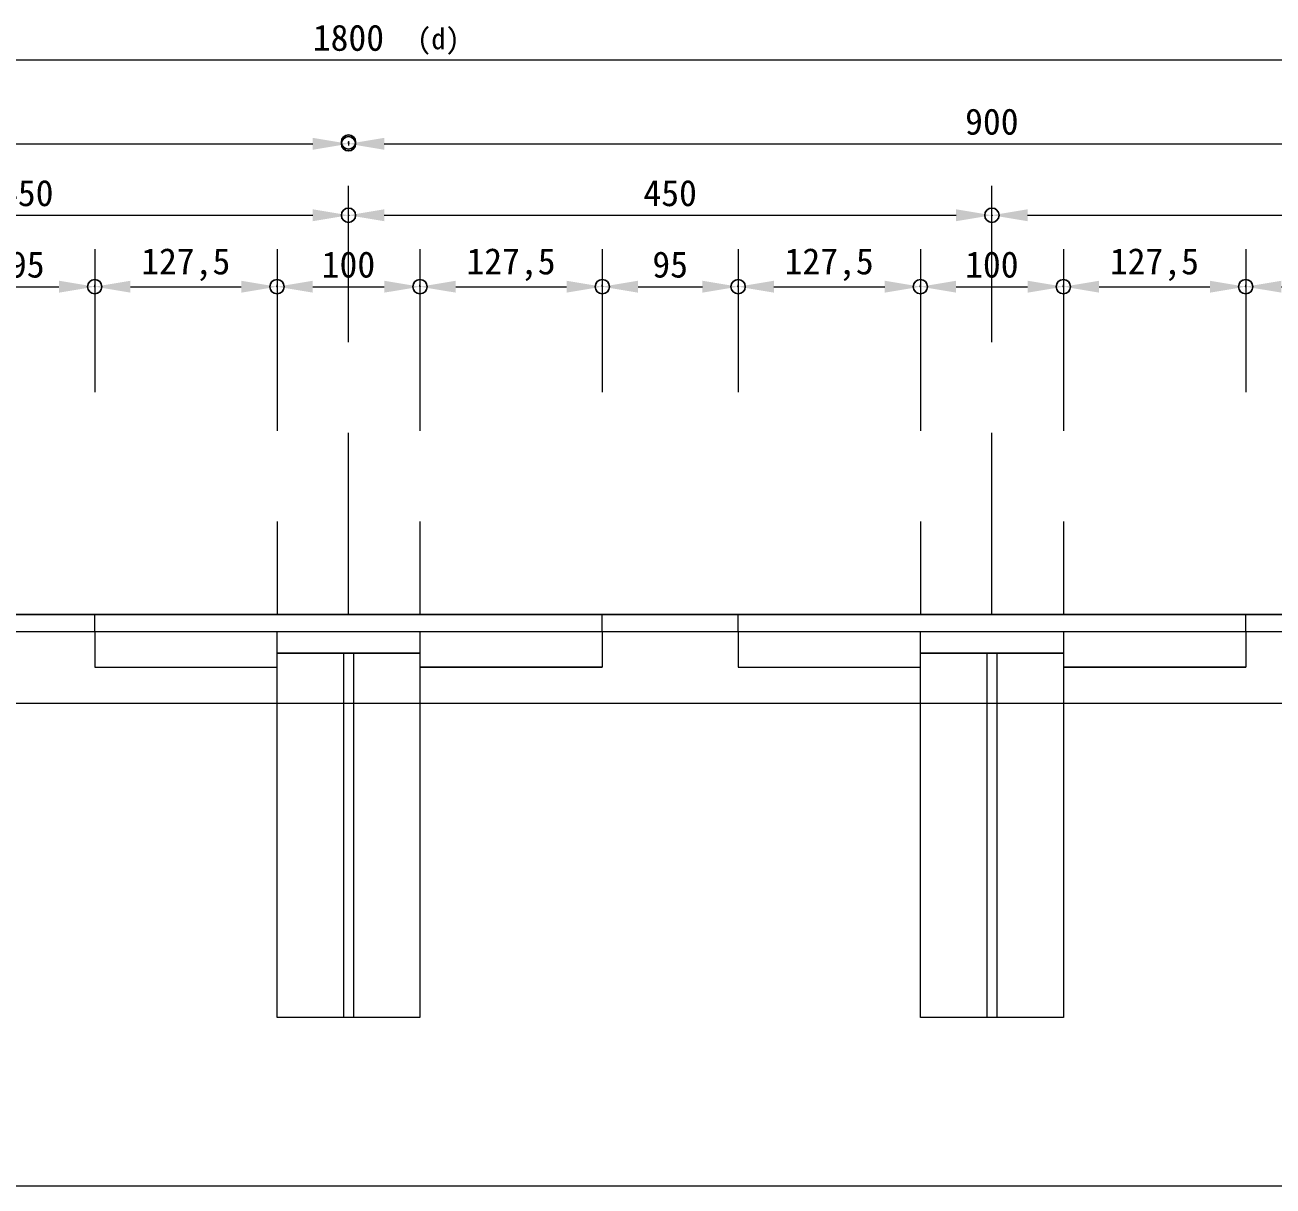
# Model space of a CAD drawing. Units: millimetres, scale not verified. Extents: x -2036 to 1700, y -915 to 1201.
# Drawn here: x 276 to 1149, y 375 to 1188 of the extents above; entities that cross this region are included whole.
import ezdxf
from ezdxf.enums import TextEntityAlignment as Align

# ---------------------------------------------------------------- set-up
doc = ezdxf.new("R2010")
doc.units = ezdxf.units.MM
doc.header["$LTSCALE"] = 20
doc.header["$PDMODE"] = 32
doc.header["$PDSIZE"] = 10
doc.linetypes.add('USER2', pattern=[9.525, 6.35, -3.175])
for name, color, linetype, lineweight in [('0-0_0', 7, 'Continuous', 18), ('0-9_蟇_豕慕___', 7, 'USER2', 18), ('1-1__0-2_螟門__邱__', 7, 'Continuous', 18), ('1-5__0-8_譁�蘋_____', 7, 'Continuous', 18), ('1-B__1-b__1-b__1-b__1-b__1-b__1-b__1-b__1-b__1-b__1-b__1-b__1-b__1-b__1-0__0-2_螟門__邱___50__0_0___71_______0___42__1_0____3__txt____4__bigfont_shx____0__ENDTAB____0__EOF__', 7, 'Continuous', 18)]:
    doc.layers.add(name, color=color, linetype=linetype, lineweight=lineweight)
doc.layers.add('1-C__1-c__1-c__1-c__1-c__1-c__1-c__1-c__1-c__1-c__1-c__1-c__1-c__1-c__1-2__0-5_Defpoints', color=7, linetype='Continuous')
doc.layers.add('1-D__1-d__1-d__1-d__1-d__1-d__1-d__1-d__1-d__1-d__1-d__1-d__1-d__1-d__1-4__0-2_螟門__邱__5', color=7, linetype='Continuous')
doc.styles.add('ＭＳ ゴシック', font='')
doc.styles.get('ＭＳ ゴシック').set_extended_font_data('MS Gothic')

# ---------------------------------------------------------------- blocks, each defined once
blk = doc.blocks.new('_D1')
at = {"layer": '1-1__0-2_螟門__邱__'}
blk.add_line((6018.34, 7301.05), (10393.34, 7301.05), dxfattribs=at)
at = {"layer": '1-B__1-b__1-b__1-b__1-b__1-b__1-b__1-b__1-b__1-b__1-b__1-b__1-b__1-b__1-0__0-2_螟門__邱___50__0_0___71_______0___42__1_0____3__txt____4__bigfont_shx____0__ENDTAB____0__EOF__', "style": 'ＭＳ ゴシック'}
blk.add_text('1800', height=45.82, dxfattribs=at).set_placement((8143.34, 7303.27), align=Align.BOTTOM_LEFT)
blk = doc.blocks.new('_D31')
at = {"layer": '1-1__0-2_螟門__邱__'}
for p, q in [((5955.84, 7155.94), (5955.84, 7157.5)), ((6018.34, 7154.37), (8143.34, 7154.37)), ((8205.84, 7155.94), (8205.84, 7157.5))]:
    blk.add_line(p, q, dxfattribs=at)
for points in [[(6018.34, 7164.79), (6018.34, 7143.96), (5955.84, 7154.37)], [(8143.34, 7164.79), (8143.34, 7143.96), (8205.84, 7154.37)]]:
    blk.add_solid(points, dxfattribs=at)
at = {"layer": '1-C__1-c__1-c__1-c__1-c__1-c__1-c__1-c__1-c__1-c__1-c__1-c__1-c__1-c__1-2__0-5_Defpoints'}
for p in [(5955.84, 7154.37), (8205.84, 7154.37)]:
    blk.add_point(p, dxfattribs=at)
at = {"layer": '1-1__0-2_螟門__邱__', "style": 'ＭＳ ゴシック'}
blk.add_text('900', height=45.82, dxfattribs=at).set_placement((7033.97, 7156.6), align=Align.BOTTOM_LEFT)
blk = doc.blocks.new('_D32')
at = {"layer": '1-1__0-2_螟門__邱__'}
for p, q in [((8205.84, 7155.94), (8205.84, 7151.25)), ((8268.34, 7154.37), (10393.34, 7154.37)), ((10455.84, 7155.94), (10455.84, 7157.5))]:
    blk.add_line(p, q, dxfattribs=at)
for points in [[(8268.34, 7164.79), (8268.34, 7143.96), (8205.84, 7154.37)], [(10393.34, 7164.79), (10393.34, 7143.96), (10455.84, 7154.37)]]:
    blk.add_solid(points, dxfattribs=at)
at = {"layer": '1-C__1-c__1-c__1-c__1-c__1-c__1-c__1-c__1-c__1-c__1-c__1-c__1-c__1-c__1-2__0-5_Defpoints'}
for p in [(8205.84, 7157.5), (10455.84, 7154.37)]:
    blk.add_point(p, dxfattribs=at)
at = {"layer": '1-1__0-2_螟門__邱__', "style": 'ＭＳ ゴシック'}
blk.add_text('900', height=45.82, dxfattribs=at).set_placement((9283.97, 7156.6), align=Align.BOTTOM_LEFT)
blk = doc.blocks.new('_D34')
at = {"layer": '1-1__0-2_螟門__邱__'}
for p, q in [((7080.84, 7030.94), (7080.84, 7032.5)), ((7143.34, 7029.37), (8143.34, 7029.37)), ((8205.84, 7030.94), (8205.84, 7032.5))]:
    blk.add_line(p, q, dxfattribs=at)
for points in [[(7143.34, 7039.79), (7143.34, 7018.96), (7080.84, 7029.37)], [(8143.34, 7039.79), (8143.34, 7018.96), (8205.84, 7029.37)]]:
    blk.add_solid(points, dxfattribs=at)
at = {"layer": '1-C__1-c__1-c__1-c__1-c__1-c__1-c__1-c__1-c__1-c__1-c__1-c__1-c__1-c__1-2__0-5_Defpoints'}
for p in [(7080.84, 7029.37), (8205.84, 7029.37)]:
    blk.add_point(p, dxfattribs=at)
at = {"layer": '1-1__0-2_螟門__邱__', "style": 'ＭＳ ゴシック'}
blk.add_text('450', height=45.82, dxfattribs=at).set_placement((7596.47, 7031.6), align=Align.BOTTOM_LEFT)
blk = doc.blocks.new('_D35')
at = {"layer": '1-1__0-2_螟門__邱__'}
for p, q in [((9330.84, 7030.94), (9330.84, 7032.5)), ((9393.34, 7029.37), (10393.34, 7029.37)), ((10455.84, 7030.94), (10455.84, 7032.5))]:
    blk.add_line(p, q, dxfattribs=at)
for points in [[(9393.34, 7039.79), (9393.34, 7018.96), (9330.84, 7029.37)], [(10393.34, 7039.79), (10393.34, 7018.96), (10455.84, 7029.37)]]:
    blk.add_solid(points, dxfattribs=at)
at = {"layer": '1-C__1-c__1-c__1-c__1-c__1-c__1-c__1-c__1-c__1-c__1-c__1-c__1-c__1-c__1-2__0-5_Defpoints'}
for p in [(9330.84, 7029.37), (10455.84, 7029.37)]:
    blk.add_point(p, dxfattribs=at)
at = {"layer": '1-1__0-2_螟門__邱__', "style": 'ＭＳ ゴシック'}
blk.add_text('450', height=45.82, dxfattribs=at).set_placement((9846.47, 7031.6), align=Align.BOTTOM_LEFT)
blk = doc.blocks.new('_D36')
at = {"layer": '1-1__0-2_螟門__邱__'}
for p, q in [((8205.84, 7030.94), (8205.84, 7032.5)), ((8268.34, 7029.37), (9268.34, 7029.37)), ((9330.84, 7030.94), (9330.84, 7032.5))]:
    blk.add_line(p, q, dxfattribs=at)
for points in [[(8268.34, 7039.79), (8268.34, 7018.96), (8205.84, 7029.37)], [(9268.34, 7039.79), (9268.34, 7018.96), (9330.84, 7029.37)]]:
    blk.add_solid(points, dxfattribs=at)
at = {"layer": '1-C__1-c__1-c__1-c__1-c__1-c__1-c__1-c__1-c__1-c__1-c__1-c__1-c__1-c__1-2__0-5_Defpoints'}
for p in [(8205.84, 7029.37), (9330.84, 7029.37)]:
    blk.add_point(p, dxfattribs=at)
at = {"layer": '1-D__1-d__1-d__1-d__1-d__1-d__1-d__1-d__1-d__1-d__1-d__1-d__1-d__1-d__1-4__0-2_螟門__邱__5', "style": 'ＭＳ ゴシック'}
blk.add_text('450', height=45.82, dxfattribs=at).set_placement((8721.47, 7031.6), align=Align.BOTTOM_LEFT)
blk = doc.blocks.new('_D37')
at = {"layer": '1-1__0-2_螟門__邱__'}
for p, q in [((9774.59, 6905.94), (9774.59, 6907.5)), ((9837.09, 6904.37), (9949.59, 6904.37)), ((10012.09, 6905.94), (10012.09, 6907.5))]:
    blk.add_line(p, q, dxfattribs=at)
for points in [[(9837.09, 6914.79), (9837.09, 6893.96), (9774.59, 6904.37)], [(9949.59, 6914.79), (9949.59, 6893.96), (10012.09, 6904.37)]]:
    blk.add_solid(points, dxfattribs=at)
at = {"layer": '1-C__1-c__1-c__1-c__1-c__1-c__1-c__1-c__1-c__1-c__1-c__1-c__1-c__1-c__1-2__0-5_Defpoints'}
for p in [(9774.59, 6904.37), (10012.09, 6904.37)]:
    blk.add_point(p, dxfattribs=at)
at = {"layer": '1-1__0-2_螟門__邱__', "style": 'ＭＳ ゴシック'}
blk.add_text('95', height=45.82, dxfattribs=at).set_placement((9862.09, 6906.6), align=Align.BOTTOM_LEFT)
blk = doc.blocks.new('_D38')
at = {"layer": '1-1__0-2_螟門__邱__'}
for p, q in [((9205.84, 6905.94), (9205.84, 6907.5)), ((9268.34, 6904.37), (9393.34, 6904.37)), ((9455.84, 6905.94), (9455.84, 6907.5))]:
    blk.add_line(p, q, dxfattribs=at)
for points in [[(9268.34, 6914.79), (9268.34, 6893.96), (9205.84, 6904.37)], [(9393.34, 6914.79), (9393.34, 6893.96), (9455.84, 6904.37)]]:
    blk.add_solid(points, dxfattribs=at)
at = {"layer": '1-C__1-c__1-c__1-c__1-c__1-c__1-c__1-c__1-c__1-c__1-c__1-c__1-c__1-c__1-2__0-5_Defpoints'}
for p in [(9205.84, 6904.37), (9455.84, 6904.37)]:
    blk.add_point(p, dxfattribs=at)
at = {"layer": '1-1__0-2_螟門__邱__', "style": 'ＭＳ ゴシック'}
blk.add_text('100', height=45.82, dxfattribs=at).set_placement((9283.97, 6906.6), align=Align.BOTTOM_LEFT)
blk = doc.blocks.new('_D39')
at = {"layer": '1-1__0-2_螟門__邱__'}
for p, q in [((8649.59, 6905.94), (8649.59, 6907.5)), ((8712.09, 6904.37), (8824.59, 6904.37)), ((8887.09, 6905.94), (8887.09, 6907.5))]:
    blk.add_line(p, q, dxfattribs=at)
for points in [[(8712.09, 6914.79), (8712.09, 6893.96), (8649.59, 6904.37)], [(8824.59, 6914.79), (8824.59, 6893.96), (8887.09, 6904.37)]]:
    blk.add_solid(points, dxfattribs=at)
at = {"layer": '1-C__1-c__1-c__1-c__1-c__1-c__1-c__1-c__1-c__1-c__1-c__1-c__1-c__1-c__1-2__0-5_Defpoints'}
for p in [(8649.59, 6904.37), (8887.09, 6904.37)]:
    blk.add_point(p, dxfattribs=at)
at = {"layer": '1-1__0-2_螟門__邱__', "style": 'ＭＳ ゴシック'}
blk.add_text('95', height=45.82, dxfattribs=at).set_placement((8737.09, 6906.6), align=Align.BOTTOM_LEFT)
blk = doc.blocks.new('_D40')
at = {"layer": '1-1__0-2_螟門__邱__'}
for p, q in [((8080.84, 6905.94), (8080.84, 6907.5)), ((8143.34, 6904.37), (8268.34, 6904.37)), ((8330.84, 6905.94), (8330.84, 6907.5))]:
    blk.add_line(p, q, dxfattribs=at)
for points in [[(8143.34, 6914.79), (8143.34, 6893.96), (8080.84, 6904.37)], [(8268.34, 6914.79), (8268.34, 6893.96), (8330.84, 6904.37)]]:
    blk.add_solid(points, dxfattribs=at)
at = {"layer": '1-C__1-c__1-c__1-c__1-c__1-c__1-c__1-c__1-c__1-c__1-c__1-c__1-c__1-c__1-2__0-5_Defpoints'}
for p in [(8080.84, 6904.37), (8330.84, 6904.37)]:
    blk.add_point(p, dxfattribs=at)
at = {"layer": '1-D__1-d__1-d__1-d__1-d__1-d__1-d__1-d__1-d__1-d__1-d__1-d__1-d__1-d__1-4__0-2_螟門__邱__5', "style": 'ＭＳ ゴシック'}
blk.add_text('100', height=45.82, dxfattribs=at).set_placement((8158.97, 6906.6), align=Align.BOTTOM_LEFT)
blk = doc.blocks.new('_D41')
at = {"layer": '1-1__0-2_螟門__邱__'}
for p, q in [((7524.59, 6905.94), (7524.59, 6907.5)), ((7587.09, 6904.37), (7699.59, 6904.37)), ((7762.09, 6905.94), (7762.09, 6907.5))]:
    blk.add_line(p, q, dxfattribs=at)
for points in [[(7587.09, 6914.79), (7587.09, 6893.96), (7524.59, 6904.37)], [(7699.59, 6914.79), (7699.59, 6893.96), (7762.09, 6904.37)]]:
    blk.add_solid(points, dxfattribs=at)
at = {"layer": '1-C__1-c__1-c__1-c__1-c__1-c__1-c__1-c__1-c__1-c__1-c__1-c__1-c__1-c__1-2__0-5_Defpoints'}
for p in [(7524.59, 6904.37), (7762.09, 6904.37)]:
    blk.add_point(p, dxfattribs=at)
at = {"layer": '1-1__0-2_螟門__邱__', "style": 'ＭＳ ゴシック'}
blk.add_text('95', height=45.82, dxfattribs=at).set_placement((7612.09, 6906.6), align=Align.BOTTOM_LEFT)
blk = doc.blocks.new('_D46')
at = {"layer": '1-1__0-2_螟門__邱__'}
for p, q in [((7762.09, 6905.94), (7762.09, 6907.5)), ((7824.59, 6904.37), (8018.34, 6904.37)), ((8080.84, 6905.94), (8080.84, 6907.5))]:
    blk.add_line(p, q, dxfattribs=at)
for points in [[(7824.59, 6914.79), (7824.59, 6893.96), (7762.09, 6904.37)], [(8018.34, 6914.79), (8018.34, 6893.96), (8080.84, 6904.37)]]:
    blk.add_solid(points, dxfattribs=at)
at = {"layer": '1-C__1-c__1-c__1-c__1-c__1-c__1-c__1-c__1-c__1-c__1-c__1-c__1-c__1-c__1-2__0-5_Defpoints'}
for p in [(7762.09, 6904.37), (8080.84, 6904.37)]:
    blk.add_point(p, dxfattribs=at)
at = {"layer": '1-1__0-2_螟門__邱__', "style": 'ＭＳ ゴシック'}
blk.add_text('127,5', height=45.82, dxfattribs=at).set_placement((7843.34, 6912.25), align=Align.BOTTOM_LEFT)
blk = doc.blocks.new('_D47')
at = {"layer": '1-1__0-2_螟門__邱__'}
for p, q in [((8330.84, 6905.94), (8330.84, 6907.5)), ((8393.34, 6904.37), (8587.09, 6904.37)), ((8649.59, 6905.94), (8649.59, 6907.5))]:
    blk.add_line(p, q, dxfattribs=at)
for points in [[(8393.34, 6914.79), (8393.34, 6893.96), (8330.84, 6904.37)], [(8587.09, 6914.79), (8587.09, 6893.96), (8649.59, 6904.37)]]:
    blk.add_solid(points, dxfattribs=at)
at = {"layer": '1-C__1-c__1-c__1-c__1-c__1-c__1-c__1-c__1-c__1-c__1-c__1-c__1-c__1-c__1-2__0-5_Defpoints'}
for p in [(8330.84, 6904.37), (8649.59, 6904.37)]:
    blk.add_point(p, dxfattribs=at)
at = {"layer": '1-1__0-2_螟門__邱__', "style": 'ＭＳ ゴシック'}
blk.add_text('127,5', height=45.82, dxfattribs=at).set_placement((8412.09, 6912.25), align=Align.BOTTOM_LEFT)
blk = doc.blocks.new('_D48')
at = {"layer": '1-1__0-2_螟門__邱__'}
for p, q in [((8887.09, 6905.94), (8887.09, 6907.5)), ((8949.59, 6904.37), (9143.34, 6904.37)), ((9205.84, 6905.94), (9205.84, 6907.5))]:
    blk.add_line(p, q, dxfattribs=at)
for points in [[(8949.59, 6914.79), (8949.59, 6893.96), (8887.09, 6904.37)], [(9143.34, 6914.79), (9143.34, 6893.96), (9205.84, 6904.37)]]:
    blk.add_solid(points, dxfattribs=at)
at = {"layer": '1-C__1-c__1-c__1-c__1-c__1-c__1-c__1-c__1-c__1-c__1-c__1-c__1-c__1-c__1-2__0-5_Defpoints'}
for p in [(8887.09, 6904.37), (9205.84, 6904.37)]:
    blk.add_point(p, dxfattribs=at)
at = {"layer": '1-1__0-2_螟門__邱__', "style": 'ＭＳ ゴシック'}
blk.add_text('127,5', height=45.82, dxfattribs=at).set_placement((8968.34, 6912.25), align=Align.BOTTOM_LEFT)
blk = doc.blocks.new('_D49')
at = {"layer": '1-1__0-2_螟門__邱__'}
for p, q in [((9455.84, 6905.94), (9455.84, 6907.5)), ((9518.34, 6904.37), (9712.09, 6904.37)), ((9774.59, 6905.94), (9774.59, 6907.5))]:
    blk.add_line(p, q, dxfattribs=at)
for points in [[(9518.34, 6914.79), (9518.34, 6893.96), (9455.84, 6904.37)], [(9712.09, 6914.79), (9712.09, 6893.96), (9774.59, 6904.37)]]:
    blk.add_solid(points, dxfattribs=at)
at = {"layer": '1-C__1-c__1-c__1-c__1-c__1-c__1-c__1-c__1-c__1-c__1-c__1-c__1-c__1-c__1-2__0-5_Defpoints'}
for p in [(9455.84, 6904.37), (9774.59, 6904.37)]:
    blk.add_point(p, dxfattribs=at)
at = {"layer": '1-1__0-2_螟門__邱__', "style": 'ＭＳ ゴシック'}
blk.add_text('127,5', height=45.82, dxfattribs=at).set_placement((9537.09, 6912.25), align=Align.BOTTOM_LEFT)

msp = doc.modelspace()

# ---------------------------------------------------------------- linework, layer by layer
at = {"layer": '0-0_0'}
msp.add_line((102.66, 713.13), (1402.66, 713.13), dxfattribs=at)
at = {"layer": '0-9_蟇_豕慕___'}
for p, q in [((502.66, 775.13), (502.66, 1075.13)), ((952.66, 775.13), (952.66, 1075.13)), ((325.16, 1030.63), (325.16, 930.63)), ((452.66, 1030.63), (452.66, 775.13)), ((552.66, 1030.63), (552.66, 775.13)), ((680.16, 1030.63), (680.16, 930.63)), ((775.16, 1030.63), (775.16, 930.63)), ((902.66, 1030.63), (902.66, 775.13)), ((1002.66, 1030.63), (1002.66, 775.13)), ((1130.16, 1030.63), (1130.16, 930.63))]:
    msp.add_line(p, q, dxfattribs=at)
at = {"layer": '1-1__0-2_螟門__邱__'}
for p, q in [((325.16, 763.13), (325.16, 775.13)), ((680.16, 763.13), (680.16, 775.13)), ((775.16, 763.13), (775.16, 775.13)), ((1130.16, 763.13), (1130.16, 775.13)), ((325.16, 763.13), (325.16, 738.13)), ((680.16, 763.13), (680.16, 738.13)), ((1130.16, 763.13), (1130.16, 738.13)), ((499.16, 748.13), (499.16, 493.13)), ((506.16, 748.13), (506.16, 493.13)), ((949.16, 748.13), (949.16, 493.13)), ((956.16, 748.13), (956.16, 493.13)), ((325.16, 738.13), (452.66, 738.13)), ((325.16, 738.13), (452.66, 738.13)), ((680.16, 738.13), (552.66, 738.13)), ((552.66, 738.13), (680.16, 738.13)), ((775.16, 738.13), (902.66, 738.13)), ((1130.16, 738.13), (1002.66, 738.13)), ((1002.66, 738.13), (1130.16, 738.13))]:
    msp.add_line(p, q, dxfattribs=at)
for points in [[(-397.34, 763.13), (1402.66, 763.13), (1402.66, 775.13), (-397.34, 775.13)], [(-397.34, 775.13), (1402.66, 775.13), (1402.66, 375.13), (-397.34, 375.13)], [(452.66, 763.13), (552.66, 763.13), (552.66, 748.13), (452.66, 748.13)], [(902.66, 763.13), (1002.66, 763.13), (1002.66, 748.13), (902.66, 748.13)], [(452.66, 748.13), (552.66, 748.13), (552.66, 493.13), (452.66, 493.13)], [(902.66, 748.13), (1002.66, 748.13), (1002.66, 493.13), (902.66, 493.13)]]:
    msp.add_lwpolyline(points, close=True, dxfattribs=at)
msp.add_lwpolyline([(775.16, 763.13), (775.16, 738.13), (902.66, 738.13)], dxfattribs=at)

# ---------------------------------------------------------------- block references
at = {"layer": '1-1__0-2_螟門__邱__', "xscale": 0.4, "yscale": 0.4}
for name in ['_D1', '_D31', '_D32', '_D34', '_D36', '_D35', '_D46', '_D47', '_D48', '_D49', '_D41', '_D40', '_D39', '_D38', '_D37']:
    msp.add_blockref(name, (-2779.67, -1757.29), dxfattribs=at)

# ---------------------------------------------------------------- texts
at = {"layer": '1-5__0-8_譁�蘋_____', "style": 'ＭＳ ゴシック'}
msp.add_text('(d)', height=14.66, dxfattribs=at).set_placement((550.57, 1166.24), align=Align.BOTTOM_LEFT)

doc.saveas('drawing.dxf')
